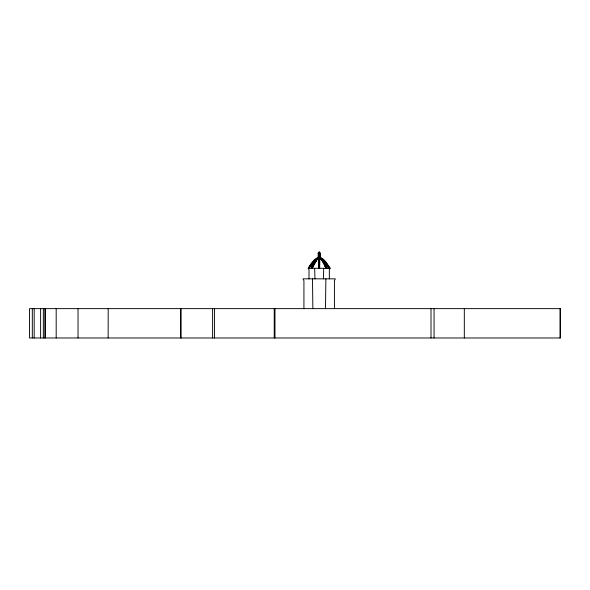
<?xml version="1.0" encoding="UTF-8"?>
<svg xmlns="http://www.w3.org/2000/svg" width="590" height="590" viewBox="0 0 590 590"><rect width="100%" height="100%" fill="white"/><g stroke="black" fill="none" stroke-linecap="round" stroke-linejoin="round"><path stroke-width="0.89" d="M327.096 268.044L322.973 260.706L322.015 259.394L321.602 260.087L320.672 259.135L320.99 258.346L322.354 259.349L325.149 264.35L324.699 264.622L322.472 261.296L323.342 260.706L327.007 268.295L326.181 268.546L321.602 259.718L321.978 259.349L323.32 260.677L322.472 261.296M321.417 258.398L320.724 259.18L319.441 257.727L318.652 258.177L318.917 258.627L318.917 257.764M322.973 260.706L322.494 261.326L321.565 260.043L322.391 259.394M317.929 257.764L316.941 258.767L317.265 259.18L318.563 258.597L318.386 257.727L317 258.346L317.693 259.135L316.941 258.398L316.011 259.349L316.388 260.087L317.693 259.135L317.317 258.398L316.011 259.718L316.424 260.043L317.693 258.767L319.551 257.978M329.729 268.295L329.345 268.546L328.025 266.533L328.785 266.024L324.802 260.706L324.102 261.296L328.033 266.54L328.792 266.031L330.105 268.044L329.729 268.295L324.456 261.001L320.495 258.177L320.569 257.727M324.323 264.608L325.223 264.091L324.692 264.608L322.848 261.296L323.342 260.706M323.917 262.292L323.409 262.86L324.286 262.292M325.879 278.841L325.496 308.636M323.726 268.295L323.394 278.841M325.215 264.077L324.397 264.35L326.181 268.546M318.482 258.627L318.305 257.764L317.376 258.346M318.017 257.727L313.91 261.001L308.636 268.295M326.159 266.031L325.252 266.533L326.159 266.031L327.007 268.295M325.252 266.533L325.791 266.031M320.495 258.177L320.687 257.764L322 258.346L321.631 259.18L320.311 258.597M314.042 264.608L312.184 268.546L311.35 268.295L314.072 262.292L316.38 259.349L316.8 260.043L315.864 261.326L316.756 259.718L316.343 259.394L313.216 264.35L314.042 264.608L313.135 264.091L313.673 264.608M311.35 268.295L312.206 266.024L313.113 266.533L312.199 266.031M311.269 268.044L315.392 260.706L315.886 261.296L314.581 262.86L315.414 260.677L315.827 261.001L312.184 268.546M311.808 268.546L312.744 266.533L312.287 266.282M320.99 258.346L320.06 257.764L319.441 258.597L320.429 257.764L321.366 258.346L320.672 259.135M313.659 264.622L314.964 262.838L314.087 262.27M314.964 262.838L314.035 264.622L313.511 264.091M318.917 258.398L318.917 259.18L318.917 258.346L319.706 258.767L319.441 259.18L319.441 258.346M318.917 259.394L318.917 260.043L318.917 259.349L319.706 259.718L319.441 260.087L319.441 259.349M318.917 261.326L318.917 260.677L319.706 261.001L319.441 261.326M318.15 253.169L319.153 252.019L320.215 253.169L320.215 257.978L318.15 257.978L318.15 253.169L320.215 253.169M318.917 261.296L318.917 260.706M318.917 262.292L318.917 262.838L318.917 262.27L319.706 262.565L319.441 262.86L319.441 262.27M319.441 261.296L319.441 260.677M318.917 264.091L318.917 264.608L318.917 264.077L319.441 264.077L319.441 264.622L319.441 264.077M320.724 259.18L321.048 258.398L322.346 259.718L321.565 260.043M318.917 266.024L318.917 266.54L319.441 266.024M318.917 268.546L318.917 268.044L319.441 268.546M321.941 260.043L322.346 259.718M317.265 259.18L318.194 258.597M324.397 264.35L324.854 264.091M326.078 266.282L325.621 266.533L326.55 268.546M326.263 268.295L326.72 268.044M318.047 258.597L316.734 259.18L316.358 258.346L317.678 257.764L317.863 258.177L317.796 257.727M318.246 258.177L318.622 258.177M318.806 257.978L320.112 258.177M319.795 258.597L320.252 258.627M317.693 258.767L316.941 258.398M319.441 257.764L321.417 258.767L320.348 257.727M318.652 259.718L319.706 259.718M315.038 260.677L315.827 261.001M318.652 261.001L319.706 261.001M322.538 261.001L323.283 261.001M315.886 261.296L315.082 261.001M314.522 262.565L314.957 262.86M318.652 262.565L319.706 262.565M323.468 262.565L323.844 262.565M313.961 264.35L313.143 264.077M318.652 264.35L319.706 264.35M312.656 266.282L313.113 266.54M325.333 266.282L325.702 266.282M311.645 268.044L312.095 268.295M312.575 266.024L313.032 266.282M314.448 262.292L314.89 262.565M320.171 258.597L321.1 259.18M320.672 258.767L321.97 260.087M319.205 252.019L319.913 253.169L319.913 257.978M319.743 258.177L319.876 258.627M314.632 268.295L314.971 278.841M312.486 278.841L312.862 308.636M320.429 257.764L320.488 258.177M315.975 259.394L316.764 260.087M559.999 308.636L559.999 337.981M464.315 308.636L464.315 337.981M434.056 308.636L434.056 337.981M431.01 308.636L431.01 337.981M334.427 308.636L334.427 280.67L335.341 278.841L303.017 278.841L303.931 280.67L303.931 308.636M329.345 278.841L329.345 269.674L330.157 268.295L308.201 268.295L309.013 269.674L309.013 278.841M319.706 257.978L319.706 268.295M319.441 257.528L319.441 268.044M319.183 257.978L319.183 252.019L318.453 253.169L318.453 257.978M318.917 257.528L318.917 268.044M318.652 257.978L318.652 268.295M274.977 308.636L274.977 337.981M274.217 308.636L274.217 337.981M214.531 308.636L214.531 337.981M212.606 308.636L212.606 337.981M181.108 308.636L181.108 337.981M180.54 308.636L180.54 337.981M108.191 308.636L108.147 337.981M78.028 308.636L78.028 337.981M56.183 308.636L56.183 337.981M45.342 308.636L45.342 337.981M44.906 308.636L44.906 337.981M43.343 308.636L43.343 337.981M40.614 308.636L40.614 337.981M34.176 308.636L34.176 337.981M32.317 308.636L32.317 337.981M309.573 266.031L308.253 268.044L309.02 268.546L311.653 264.608L310.893 264.091L309.58 266.024L310.333 266.54L309.573 266.031M322.081 258.398L321.55 259.135L324.139 261.326L324.773 260.677L323.453 259.394L322.819 260.043L323.401 259.349L322.081 258.398M312.221 262.292L310.908 264.077L311.638 264.622L314.256 261.296L313.563 260.706L312.243 262.27L312.943 262.86L312.221 262.292M314.913 259.394L313.592 260.677L314.227 261.326L315.547 260.043L314.913 259.394M326.123 262.27L325.422 262.86L326.137 262.292M327.089 264.35L326.72 264.622L327.465 264.091L327.089 264.35M316.277 258.398L314.957 259.349L315.495 260.087L316.815 259.135L316.277 258.398M560.5 308.636L29.5 308.636L29.5 337.981L560.5 337.981L560.5 308.636"/></g></svg>
